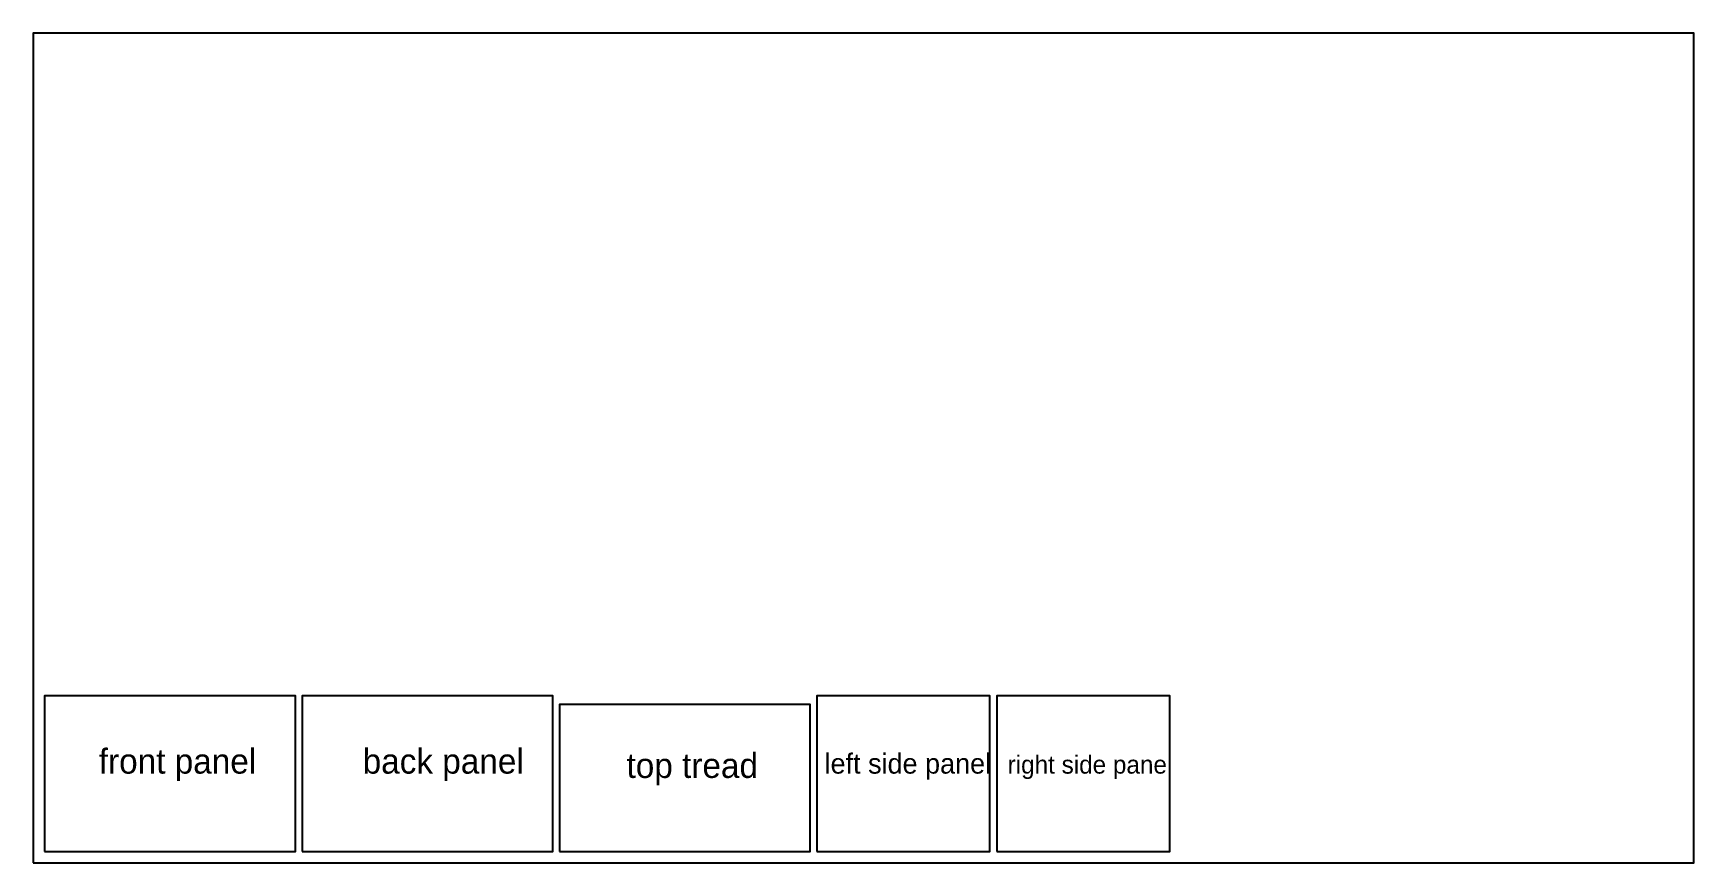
# Model space of a CAD drawing. Header units: millimetres. Extents: x 0 to 2438, y 0 to 1219.
import ezdxf

# ---------------------------------------------------------------- set-up
doc = ezdxf.new("R2010")
doc.units = ezdxf.units.MM
for name, color, linetype in [('CUT', 7, 'CONTINUOUS'), ('LABEL', 7, 'CONTINUOUS'), ('SHEET', 7, 'CONTINUOUS')]:
    doc.layers.add(name, color=color, linetype=linetype)

msp = doc.modelspace()

# ---------------------------------------------------------------- linework, layer by layer
at = {"layer": 'CUT'}
for points in [[(16.764, 16.764), (385.064, 16.764), (385.064, 245.364), (16.764, 245.364)], [(394.716, 16.764), (763.016, 16.764), (763.016, 245.364), (394.716, 245.364)], [(1150.62, 16.764), (1404.62, 16.764), (1404.62, 245.364), (1150.62, 245.364)], [(1414.78, 16.764), (1668.78, 16.764), (1668.78, 245.364), (1414.78, 245.364)], [(772.668, 16.764), (1140.968, 16.764), (1140.968, 232.664), (772.668, 232.664)]]:
    msp.add_lwpolyline(points, close=True, dxfattribs=at)
at = {"layer": 'SHEET'}
msp.add_lwpolyline([(0, 0), (2438.4, 0), (2438.4, 1219.2), (0, 1219.2)], close=True, dxfattribs=at)

# ---------------------------------------------------------------- texts
at = {"layer": 'LABEL'}
for s, height, p in [('front panel', 36.576, (96.30664, 131.064)), ('back panel', 36.576, (483.7684, 131.064)), ('top tread', 36.576, (871.23016, 124.714)), ('left side panel', 29.62656, (1162.076416, 131.064)), ('right side panel', 26.663904, (1430.858159, 131.064))]:
    msp.add_text(s, height=height, dxfattribs=at).set_placement(p)

doc.saveas('drawing.dxf')
